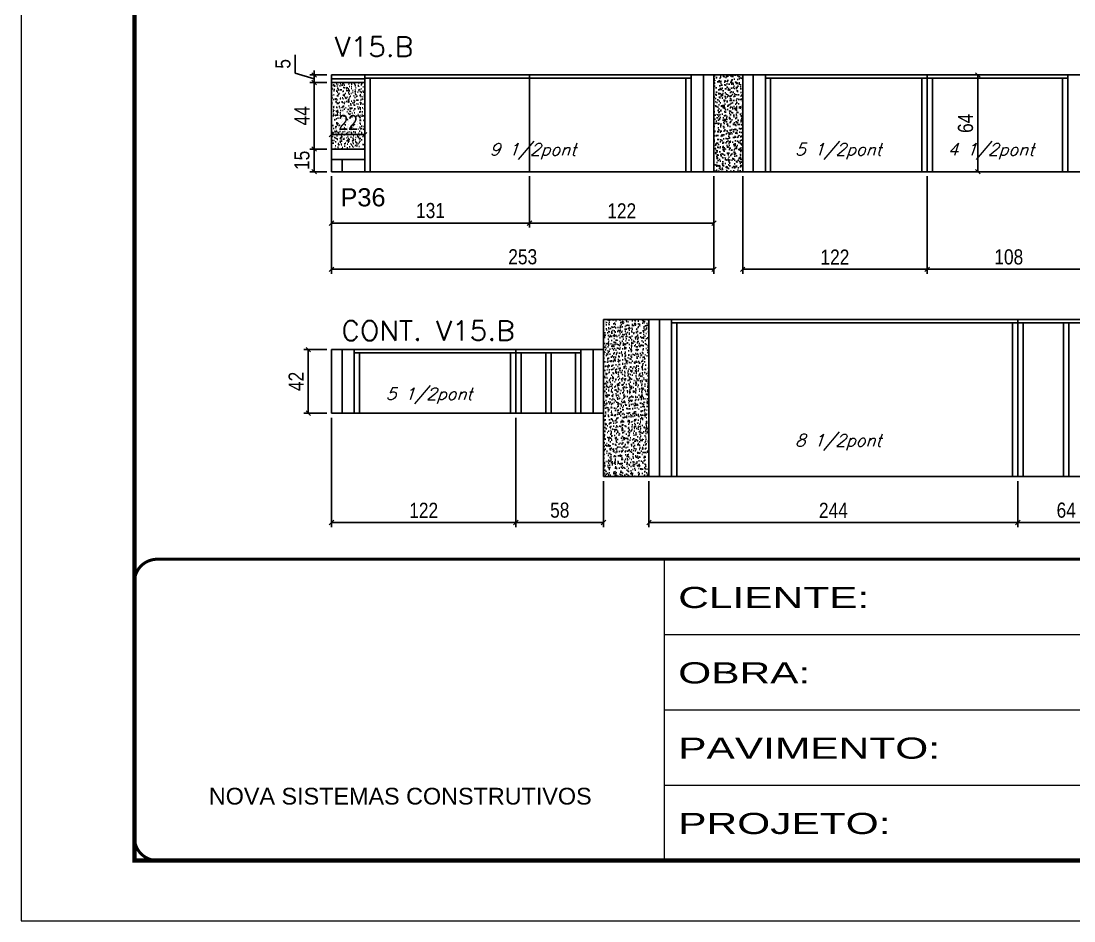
# Model space of a CAD drawing. Extents: x 137137 to 143418, y 10464 to 34486.
# Drawn here: x 141906 to 142602, y 31139 to 31734 of the extents above; entities that cross this region are included whole.
import ezdxf

# ---------------------------------------------------------------- set-up
doc = ezdxf.new("R2010")
doc.units = 0
doc.linetypes.add('CONTINUO', pattern=[0])
doc.linetypes.add('DASHED', pattern=[0.75, 0.5, -0.25])
doc.layers.add('00-FELIPE', color=2, linetype='Continuous', lineweight=13, plot=False)
for name, color, linetype in [('5', 5, 'Continuous'), ('COTA', 241, 'Continuous'), ('Painéis', 200, 'Continuous'), ('SARR_2.2x7', 40, 'Continuous'), ('SARR_3.5x7', 81, 'Continuous'), ('SARR_EDITAR', 141, 'Continuous'), ('texto', 7, 'Continuous')]:
    doc.layers.add(name, color=color, linetype=linetype)
for name, color, linetype, lineweight in [('Folhas', 255, 'Continuous', 9), ('SARRAFO DE PRESSAO', 251, 'DASHED', 9), ('Texto Seção', 7, 'Continuous', 15)]:
    doc.layers.add(name, color=color, linetype=linetype, lineweight=lineweight)
doc.styles.add('ARIAL', font='arial.ttf')
doc.styles.add('COTA TECNICA', font='techl___.ttf', dxfattribs={"height": 10})
doc.styles.add('REGUA-120', font='ROMANS.shx', dxfattribs={"height": 15})
doc.styles.add('Romans', font='romans.shx')
doc.styles.get("Standard").update_dxf_attribs({"font": 'arial.ttf'})
doc.styles.add('Tecnologia', font='')
doc.styles.get('Tecnologia').set_extended_font_data('Forgotten Futurist')
doc.dimstyles.new('PAINEL', dxfattribs={"dimtxt": 10, "dimasz": 3, "dimexe": 3, "dimexo": 3, "dimgap": 3, "dimtad": 1, "dimdec": 1, "dimzin": 12, "dimdsep": 46, "dimtxsty": 'COTA TECNICA', "dimblk1": 'OBLIQUE', "dimblk2": 'OBLIQUE', "dimsah": 1, "dimcen": 0.9, "dimclrd": 4, "dimclre": 4, "dimclrt": 240, "dimadec": 1, "dimazin": 3, "dimtfac": 1, "dimtdec": 1, "dimtmove": 0, "dimatfit": 3, "dimfxl": 1, "dimtolj": 1, "dimtzin": 12, "dimarcsym": 0})
pattern_1 = [(50, (4834.6355, 1184.7465), (5.46554007, -0.47817257), [0.5715, -6.2865]), (355, (4834.6355, 1184.7465), (-1.05730264, 5.73170536), [0.4572, -5.02921753]), (100.4514447, (4835.091, 1184.7067), (4.40823741, 5.25353256), [0.48570026, -5.34270734]), (46.1842, (4834.6355, 1186.2705), (8.13237123, -1.26126984), [0.85725, -9.42975]), (96.6355576, (4835.313, 1186.1654), (7.122124, 7.42278374), [0.7285507, -8.01406824]), (351.184151, (4834.6355, 1186.2705), (7.122124, 7.42278374), [0.685799, -7.54379196]), (21, (4835.3975, 1185.8895), (4.54843174, -3.06795595), [0.5715, -6.2865]), (326, (4835.3975, 1185.8895), (1.85406085, 5.52563898), [0.4572, -5.0292]), (71.451445, (4835.7765, 1185.634), (6.40249258, 2.45768307), [0.48570026, -5.34269813]), (37.5, (4834.6355, 1184.7465), (0.092658098, 2.536651166), [0, -4.96824, 0, -5.1054, 0, -5.04825]), (7.5, (4834.6355, 1184.7465), (2.004589875, 3.005417245), [0, -2.91084, 0, -4.85394, 0, -1.92405]), (327.5, (4832.9362, 1184.7465), (4.067717855, -0.17186232), [0, -1.905, 0, -5.9436, 0, -7.8867]), (317.5, (4832.1742, 1184.7465), (4.44387544, 0.76279473), [0, -2.4765, 0, -3.94716, 0, -5.6007])]

# ---------------------------------------------------------------- blocks, each defined once
blk = doc.blocks.new('9999999999')
at = {"color": 30, "linetype": 'CONTINUO'}
for p, q in [((98564.56, 34230.21), (98564.56, 34429.45)), ((98564.56, 34379.64), (99583.98, 34379.64)), ((98564.56, 34329.83), (99487.98, 34329.83)), ((98564.56, 34280.02), (99487.98, 34280.02))]:
    blk.add_line(p, q, dxfattribs=at)
at = {"color": 30, "linetype": 'CONTINUO', "const_width": 2}
blk.add_lwpolyline([(99583.98, 34230.21), (99583.98, 34414.45, 0.414214), (99568.98, 34429.45), (98228.98, 34429.45, 0.414214), (98213.98, 34414.45), (98213.98, 34245.21, 0.414214), (98228.98, 34230.21), (99583.98, 34230.21)], format="xyb", dxfattribs=at)
at = {"layer": 'Folhas'}
blk.add_lwpolyline([(98138.98, 34190.21), (99623.98, 34190.21), (99623.98, 35240.21), (98138.98, 35240.21)], close=True, dxfattribs=at)
at = {"layer": 'Folhas', "color": 30, "const_width": 3}
blk.add_lwpolyline([(98213.98, 34230.21), (99583.98, 34230.21), (99583.98, 35200.21), (98213.98, 35200.21)], close=True, dxfattribs=at)
at = {"color": 7, "linetype": 'Continuous', "ltscale": 5, "style": 'ARIAL'}
blk.add_text('NOVA SISTEMAS CONSTRUTIVOS', height=11.0592, dxfattribs=at).set_placement((98263.19, 34267.21))
at = {"layer": 'Folhas', "color": 7, "style": 'Tecnologia', "width": 1.5}
for s, p in [('CLIENTE:', (98573.65, 34397.17)), ('OBRA:', (98573.65, 34347.31)), ('PAVIMENTO:', (98573.65, 34297.5)), ('PROJETO:', (98573.65, 34247.69))]:
    blk.add_text(s, height=14, dxfattribs=at).set_placement(p)
blk = doc.blocks.new('_Oblique')
at = {"color": 0, "linetype": 'ByBlock', "lineweight": -2}
blk.add_line((-0.5, -0.5), (0.5, 0.5), dxfattribs=at)
blk = doc.blocks.new('*D563')
at = {"layer": 'COTA', "color": 4, "linetype": 'ByBlock', "lineweight": -2, "transparency": 16777216}
for p, q in [((142111.11, 31631.21), (142111.11, 31597.22)), ((142242.11, 31631.21), (142242.11, 31597.22)), ((142111.11, 31600.22), (142242.11, 31600.22))]:
    blk.add_line(p, q, dxfattribs=at)
at = {"layer": 'Defpoints', "color": 0, "linetype": 'ByBlock', "transparency": 16777216}
for p in [(142111.11, 31634.21), (142242.11, 31634.21), (142242.11, 31600.22)]:
    blk.add_point(p, dxfattribs=at)
at = {"layer": 'COTA', "color": 4, "linetype": 'ByBlock', "lineweight": -2, "transparency": 16777216, "xscale": 3, "yscale": 3, "zscale": 3, "rotation": 180}
blk.add_blockref('_Oblique', (142111.11, 31600.22), dxfattribs=at)
at = {"layer": 'COTA', "color": 4, "linetype": 'ByBlock', "lineweight": -2, "transparency": 16777216, "xscale": 3, "yscale": 3, "zscale": 3}
blk.add_blockref('_Oblique', (142242.11, 31600.22), dxfattribs=at)
at = {"layer": 'COTA', "color": 240, "linetype": 'ByBlock', "transparency": 16777216, "insert": (142176.61, 31608.44), "char_height": 10, "attachment_point": 5, "style": 'COTA TECNICA'}
blk.add_mtext('\\A1;131', dxfattribs=at)
blk = doc.blocks.new('*D564')
at = {"layer": 'COTA', "color": 4, "linetype": 'ByBlock', "lineweight": -2, "transparency": 16777216}
for p, q in [((142242.11, 31631.21), (142242.11, 31597.22)), ((142364.11, 31631.21), (142364.11, 31597.22)), ((142242.11, 31600.22), (142364.11, 31600.22))]:
    blk.add_line(p, q, dxfattribs=at)
at = {"layer": 'Defpoints', "color": 0, "linetype": 'ByBlock', "transparency": 16777216}
for p in [(142242.11, 31634.21), (142364.11, 31634.21), (142364.11, 31600.22)]:
    blk.add_point(p, dxfattribs=at)
at = {"layer": 'COTA', "color": 4, "linetype": 'ByBlock', "lineweight": -2, "transparency": 16777216, "xscale": 3, "yscale": 3, "zscale": 3, "rotation": 180}
blk.add_blockref('_Oblique', (142242.11, 31600.22), dxfattribs=at)
at = {"layer": 'COTA', "color": 4, "linetype": 'ByBlock', "lineweight": -2, "transparency": 16777216, "xscale": 3, "yscale": 3, "zscale": 3}
blk.add_blockref('_Oblique', (142364.11, 31600.22), dxfattribs=at)
at = {"layer": 'COTA', "color": 240, "linetype": 'ByBlock', "transparency": 16777216, "insert": (142303.11, 31608.28), "char_height": 10, "attachment_point": 5, "style": 'COTA TECNICA'}
blk.add_mtext('\\A1;122', dxfattribs=at)
blk = doc.blocks.new('*D565')
at = {"layer": 'COTA', "color": 4, "linetype": 'ByBlock', "lineweight": -2, "transparency": 16777216}
for p, q in [((142383.11, 31631.21), (142383.11, 31566.66)), ((142505.11, 31631.21), (142505.11, 31566.66)), ((142383.11, 31569.66), (142505.11, 31569.66))]:
    blk.add_line(p, q, dxfattribs=at)
at = {"layer": 'Defpoints', "color": 0, "linetype": 'ByBlock', "transparency": 16777216}
for p in [(142383.11, 31634.21), (142505.11, 31634.21), (142505.11, 31569.66)]:
    blk.add_point(p, dxfattribs=at)
at = {"layer": 'COTA', "color": 4, "linetype": 'ByBlock', "lineweight": -2, "transparency": 16777216, "xscale": 3, "yscale": 3, "zscale": 3, "rotation": 180}
blk.add_blockref('_Oblique', (142383.11, 31569.66), dxfattribs=at)
at = {"layer": 'COTA', "color": 4, "linetype": 'ByBlock', "lineweight": -2, "transparency": 16777216, "xscale": 3, "yscale": 3, "zscale": 3}
blk.add_blockref('_Oblique', (142505.11, 31569.66), dxfattribs=at)
at = {"layer": 'COTA', "color": 240, "linetype": 'ByBlock', "transparency": 16777216, "insert": (142444.11, 31577.72), "char_height": 10, "attachment_point": 5, "style": 'COTA TECNICA'}
blk.add_mtext('\\A1;122', dxfattribs=at)
blk = doc.blocks.new('*D566')
at = {"layer": 'COTA', "color": 4, "linetype": 'ByBlock', "lineweight": -2, "transparency": 16777216}
for p, q in [((142505.11, 31631.21), (142505.11, 31566.66)), ((142613.11, 31631.21), (142613.11, 31566.66)), ((142505.11, 31569.66), (142613.11, 31569.66))]:
    blk.add_line(p, q, dxfattribs=at)
at = {"layer": 'Defpoints', "color": 0, "linetype": 'ByBlock', "transparency": 16777216}
for p in [(142505.11, 31634.21), (142613.11, 31634.21), (142613.11, 31569.66)]:
    blk.add_point(p, dxfattribs=at)
at = {"layer": 'COTA', "color": 4, "linetype": 'ByBlock', "lineweight": -2, "transparency": 16777216, "xscale": 3, "yscale": 3, "zscale": 3, "rotation": 180}
blk.add_blockref('_Oblique', (142505.11, 31569.66), dxfattribs=at)
at = {"layer": 'COTA', "color": 4, "linetype": 'ByBlock', "lineweight": -2, "transparency": 16777216, "xscale": 3, "yscale": 3, "zscale": 3}
blk.add_blockref('_Oblique', (142613.11, 31569.66), dxfattribs=at)
at = {"layer": 'COTA', "color": 240, "linetype": 'ByBlock', "transparency": 16777216, "insert": (142559.11, 31577.78), "char_height": 10, "attachment_point": 5, "style": 'COTA TECNICA'}
blk.add_mtext('\\A1;108', dxfattribs=at)
blk = doc.blocks.new('*D573')
at = {"layer": 'COTA', "color": 4, "linetype": 'ByBlock', "lineweight": -2, "transparency": 16777216}
for p, q in [((142508.11, 31698.21), (142541.63, 31698.21)), ((142538.63, 31634.21), (142538.63, 31698.21)), ((142508.11, 31634.21), (142541.63, 31634.21))]:
    blk.add_line(p, q, dxfattribs=at)
at = {"layer": 'Defpoints', "color": 0, "linetype": 'ByBlock', "transparency": 16777216}
for p in [(142505.11, 31698.21), (142538.63, 31698.21), (142505.11, 31634.21)]:
    blk.add_point(p, dxfattribs=at)
at = {"layer": 'COTA', "color": 4, "linetype": 'ByBlock', "lineweight": -2, "transparency": 16777216, "xscale": 3, "yscale": 3, "zscale": 3}
for p, rotation in [((142538.63, 31698.21), 90), ((142538.63, 31634.21), 270)]:
    blk.add_blockref('_Oblique', p, dxfattribs=dict(at, rotation=rotation))
at = {"layer": 'COTA', "color": 240, "linetype": 'ByBlock', "transparency": 16777216, "insert": (142530.53, 31666.21), "char_height": 10, "attachment_point": 5, "rotation": 90, "style": 'COTA TECNICA'}
blk.add_mtext('\\A1;64', dxfattribs=at)
blk = doc.blocks.new('*D574')
at = {"layer": 'COTA', "color": 4, "linetype": 'ByBlock', "lineweight": -2, "transparency": 16777216}
for p, q in [((142108.11, 31649.21), (142096.72, 31649.21)), ((142099.72, 31634.21), (142099.72, 31649.21)), ((142108.11, 31634.21), (142096.72, 31634.21))]:
    blk.add_line(p, q, dxfattribs=at)
at = {"layer": 'Defpoints', "color": 0, "linetype": 'ByBlock', "transparency": 16777216}
for p in [(142099.72, 31649.21), (142111.11, 31649.21), (142111.11, 31634.21)]:
    blk.add_point(p, dxfattribs=at)
at = {"layer": 'COTA', "color": 4, "linetype": 'ByBlock', "lineweight": -2, "transparency": 16777216, "xscale": 3, "yscale": 3, "zscale": 3}
for p, rotation in [((142099.72, 31649.21), 90), ((142099.72, 31634.21), 270)]:
    blk.add_blockref('_Oblique', p, dxfattribs=dict(at, rotation=rotation))
at = {"layer": 'COTA', "color": 240, "linetype": 'ByBlock', "transparency": 16777216, "insert": (142091.61, 31641.71), "char_height": 10, "attachment_point": 5, "rotation": 90, "style": 'COTA TECNICA'}
blk.add_mtext('\\A1;15', dxfattribs=at)
blk = doc.blocks.new('*D575')
at = {"layer": 'COTA', "color": 4, "linetype": 'ByBlock', "lineweight": -2, "transparency": 16777216}
for p, q in [((142108.11, 31693.21), (142096.72, 31693.21)), ((142099.72, 31649.21), (142099.72, 31693.21)), ((142108.11, 31649.21), (142096.72, 31649.21))]:
    blk.add_line(p, q, dxfattribs=at)
at = {"layer": 'Defpoints', "color": 0, "linetype": 'ByBlock', "transparency": 16777216}
for p in [(142099.72, 31693.21), (142111.11, 31693.21), (142111.11, 31649.21)]:
    blk.add_point(p, dxfattribs=at)
at = {"layer": 'COTA', "color": 4, "linetype": 'ByBlock', "lineweight": -2, "transparency": 16777216, "xscale": 3, "yscale": 3, "zscale": 3}
for p, rotation in [((142099.72, 31693.21), 90), ((142099.72, 31649.21), 270)]:
    blk.add_blockref('_Oblique', p, dxfattribs=dict(at, rotation=rotation))
at = {"layer": 'COTA', "color": 240, "linetype": 'ByBlock', "transparency": 16777216, "insert": (142091.65, 31671.21), "char_height": 10, "attachment_point": 5, "rotation": 90, "style": 'COTA TECNICA'}
blk.add_mtext('\\A1;44', dxfattribs=at)
blk = doc.blocks.new('*D576')
at = {"layer": 'COTA', "color": 4, "linetype": 'ByBlock', "lineweight": -2, "transparency": 16777216}
for p, q in [((142087.11, 31699.49), (142087.11, 31711.59)), ((142099.72, 31695.71), (142087.11, 31699.49)), ((142108.11, 31698.21), (142096.72, 31698.21)), ((142099.72, 31698.21), (142099.72, 31701.21)), ((142099.72, 31693.21), (142099.72, 31698.21)), ((142099.72, 31693.21), (142099.72, 31698.21)), ((142108.11, 31693.21), (142096.72, 31693.21)), ((142099.72, 31693.21), (142099.72, 31690.21))]:
    blk.add_line(p, q, dxfattribs=at)
at = {"layer": 'Defpoints', "color": 0, "linetype": 'ByBlock', "transparency": 16777216}
for p in [(142099.72, 31698.21), (142111.11, 31698.21), (142111.11, 31693.21)]:
    blk.add_point(p, dxfattribs=at)
at = {"layer": 'COTA', "color": 4, "linetype": 'ByBlock', "lineweight": -2, "transparency": 16777216, "xscale": 3, "yscale": 3, "zscale": 3}
for p, rotation in [((142099.72, 31698.21), 270), ((142099.72, 31693.21), 90)]:
    blk.add_blockref('_Oblique', p, dxfattribs=dict(at, rotation=rotation))
at = {"layer": 'COTA', "color": 240, "linetype": 'ByBlock', "transparency": 16777216, "insert": (142079, 31705.54), "char_height": 10, "attachment_point": 5, "rotation": 90, "style": 'COTA TECNICA'}
blk.add_mtext('\\A1;5', dxfattribs=at)
blk = doc.blocks.new('*D577')
at = {"layer": 'COTA', "color": 4, "linetype": 'ByBlock', "lineweight": -2, "transparency": 16777216}
for p, q in [((142111.11, 31652.21), (142111.11, 31661.73)), ((142133.11, 31652.21), (142133.11, 31661.73)), ((142133.11, 31658.73), (142111.11, 31658.73))]:
    blk.add_line(p, q, dxfattribs=at)
at = {"layer": 'Defpoints', "color": 0, "linetype": 'ByBlock', "transparency": 16777216}
for p in [(142111.11, 31658.73), (142111.11, 31649.21), (142133.11, 31649.21)]:
    blk.add_point(p, dxfattribs=at)
at = {"layer": 'COTA', "color": 4, "linetype": 'ByBlock', "lineweight": -2, "transparency": 16777216, "xscale": 3, "yscale": 3, "zscale": 3, "rotation": 180}
blk.add_blockref('_Oblique', (142111.11, 31658.73), dxfattribs=at)
at = {"layer": 'COTA', "color": 4, "linetype": 'ByBlock', "lineweight": -2, "transparency": 16777216, "xscale": 3, "yscale": 3, "zscale": 3}
blk.add_blockref('_Oblique', (142133.11, 31658.73), dxfattribs=at)
at = {"layer": 'COTA', "color": 240, "linetype": 'ByBlock', "transparency": 16777216, "insert": (142122.11, 31666.73), "char_height": 10, "attachment_point": 5, "style": 'COTA TECNICA'}
blk.add_mtext('\\A1;22', dxfattribs=at)
blk = doc.blocks.new('*D579')
at = {"layer": 'COTA', "color": 4, "linetype": 'ByBlock', "lineweight": -2, "transparency": 16777216}
for p, q in [((142565.11, 31429.5), (142565.11, 31399.17)), ((142629.11, 31429.5), (142629.11, 31399.17)), ((142629.11, 31402.17), (142565.11, 31402.17))]:
    blk.add_line(p, q, dxfattribs=at)
at = {"layer": 'Defpoints', "color": 0, "linetype": 'ByBlock', "transparency": 16777216}
for p in [(142565.11, 31432.5), (142629.11, 31432.5), (142565.11, 31402.17)]:
    blk.add_point(p, dxfattribs=at)
at = {"layer": 'COTA', "color": 4, "linetype": 'ByBlock', "lineweight": -2, "transparency": 16777216, "xscale": 3, "yscale": 3, "zscale": 3, "rotation": 180}
blk.add_blockref('_Oblique', (142565.11, 31402.17), dxfattribs=at)
at = {"layer": 'COTA', "color": 4, "linetype": 'ByBlock', "lineweight": -2, "transparency": 16777216, "xscale": 3, "yscale": 3, "zscale": 3}
blk.add_blockref('_Oblique', (142629.11, 31402.17), dxfattribs=at)
at = {"layer": 'COTA', "color": 240, "linetype": 'ByBlock', "transparency": 16777216, "insert": (142597.11, 31410.27), "char_height": 10, "attachment_point": 5, "style": 'COTA TECNICA'}
blk.add_mtext('\\A1;64', dxfattribs=at)
blk = doc.blocks.new('*D580')
at = {"layer": 'COTA', "color": 4, "linetype": 'ByBlock', "lineweight": -2, "transparency": 16777216}
for p, q in [((142321.11, 31429.5), (142321.11, 31399.17)), ((142565.11, 31429.5), (142565.11, 31399.17)), ((142565.11, 31402.17), (142321.11, 31402.17))]:
    blk.add_line(p, q, dxfattribs=at)
at = {"layer": 'Defpoints', "color": 0, "linetype": 'ByBlock', "transparency": 16777216}
for p in [(142321.11, 31432.5), (142565.11, 31432.5), (142321.11, 31402.17)]:
    blk.add_point(p, dxfattribs=at)
at = {"layer": 'COTA', "color": 4, "linetype": 'ByBlock', "lineweight": -2, "transparency": 16777216, "xscale": 3, "yscale": 3, "zscale": 3, "rotation": 180}
blk.add_blockref('_Oblique', (142321.11, 31402.17), dxfattribs=at)
at = {"layer": 'COTA', "color": 4, "linetype": 'ByBlock', "lineweight": -2, "transparency": 16777216, "xscale": 3, "yscale": 3, "zscale": 3}
blk.add_blockref('_Oblique', (142565.11, 31402.17), dxfattribs=at)
at = {"layer": 'COTA', "color": 240, "linetype": 'ByBlock', "transparency": 16777216, "insert": (142443.11, 31410.24), "char_height": 10, "attachment_point": 5, "style": 'COTA TECNICA'}
blk.add_mtext('\\A1;244', dxfattribs=at)
blk = doc.blocks.new('*D581')
at = {"layer": 'COTA', "color": 4, "linetype": 'ByBlock', "lineweight": -2, "transparency": 16777216}
for p, q in [((142233.11, 31471.5), (142233.11, 31399.17)), ((142291.11, 31429.5), (142291.11, 31399.17)), ((142291.11, 31402.17), (142233.11, 31402.17))]:
    blk.add_line(p, q, dxfattribs=at)
at = {"layer": 'Defpoints', "color": 0, "linetype": 'ByBlock', "transparency": 16777216}
for p in [(142233.11, 31474.5), (142291.11, 31432.5), (142233.11, 31402.17)]:
    blk.add_point(p, dxfattribs=at)
at = {"layer": 'COTA', "color": 4, "linetype": 'ByBlock', "lineweight": -2, "transparency": 16777216, "xscale": 3, "yscale": 3, "zscale": 3, "rotation": 180}
blk.add_blockref('_Oblique', (142233.11, 31402.17), dxfattribs=at)
at = {"layer": 'COTA', "color": 4, "linetype": 'ByBlock', "lineweight": -2, "transparency": 16777216, "xscale": 3, "yscale": 3, "zscale": 3}
blk.add_blockref('_Oblique', (142291.11, 31402.17), dxfattribs=at)
at = {"layer": 'COTA', "color": 240, "linetype": 'ByBlock', "transparency": 16777216, "insert": (142262.11, 31410.3), "char_height": 10, "attachment_point": 5, "style": 'COTA TECNICA'}
blk.add_mtext('\\A1;58', dxfattribs=at)
blk = doc.blocks.new('*D582')
at = {"layer": 'COTA', "color": 4, "linetype": 'ByBlock', "lineweight": -2, "transparency": 16777216}
for p, q in [((142111.11, 31471.5), (142111.11, 31399.17)), ((142233.11, 31471.5), (142233.11, 31399.17)), ((142233.11, 31402.17), (142111.11, 31402.17))]:
    blk.add_line(p, q, dxfattribs=at)
at = {"layer": 'Defpoints', "color": 0, "linetype": 'ByBlock', "transparency": 16777216}
for p in [(142111.11, 31474.5), (142233.11, 31474.5), (142111.11, 31402.17)]:
    blk.add_point(p, dxfattribs=at)
at = {"layer": 'COTA', "color": 4, "linetype": 'ByBlock', "lineweight": -2, "transparency": 16777216, "xscale": 3, "yscale": 3, "zscale": 3, "rotation": 180}
blk.add_blockref('_Oblique', (142111.11, 31402.17), dxfattribs=at)
at = {"layer": 'COTA', "color": 4, "linetype": 'ByBlock', "lineweight": -2, "transparency": 16777216, "xscale": 3, "yscale": 3, "zscale": 3}
blk.add_blockref('_Oblique', (142233.11, 31402.17), dxfattribs=at)
at = {"layer": 'COTA', "color": 240, "linetype": 'ByBlock', "transparency": 16777216, "insert": (142172.11, 31410.23), "char_height": 10, "attachment_point": 5, "style": 'COTA TECNICA'}
blk.add_mtext('\\A1;122', dxfattribs=at)
blk = doc.blocks.new('*D583')
at = {"layer": 'COTA', "color": 4, "linetype": 'ByBlock', "lineweight": -2, "transparency": 16777216}
for p, q in [((142108.11, 31516.5), (142092.8, 31516.5)), ((142095.8, 31474.5), (142095.8, 31516.5)), ((142108.11, 31474.5), (142092.8, 31474.5))]:
    blk.add_line(p, q, dxfattribs=at)
at = {"layer": 'Defpoints', "color": 0, "linetype": 'ByBlock', "transparency": 16777216}
for p in [(142095.8, 31516.5), (142111.11, 31516.5), (142111.11, 31474.5)]:
    blk.add_point(p, dxfattribs=at)
at = {"layer": 'COTA', "color": 4, "linetype": 'ByBlock', "lineweight": -2, "transparency": 16777216, "xscale": 3, "yscale": 3, "zscale": 3}
for p, rotation in [((142095.8, 31516.5), 90), ((142095.8, 31474.5), 270)]:
    blk.add_blockref('_Oblique', p, dxfattribs=dict(at, rotation=rotation))
at = {"layer": 'COTA', "color": 240, "linetype": 'ByBlock', "transparency": 16777216, "insert": (142087.73, 31495.5), "char_height": 10, "attachment_point": 5, "rotation": 90, "style": 'COTA TECNICA'}
blk.add_mtext('\\A1;42', dxfattribs=at)
blk = doc.blocks.new('*D899')
at = {"layer": '00-FELIPE', "color": 4, "lineweight": -2, "transparency": 16777216}
for p, q in [((142111.11, 31631.21), (142111.11, 31566.66)), ((142364.11, 31631.21), (142364.11, 31566.66)), ((142111.11, 31569.66), (142364.11, 31569.66))]:
    blk.add_line(p, q, dxfattribs=at)
at = {"layer": 'Defpoints', "color": 0, "transparency": 16777216}
for p in [(142111.11, 31634.21), (142364.11, 31634.21), (142364.11, 31569.66)]:
    blk.add_point(p, dxfattribs=at)
at = {"layer": '00-FELIPE', "color": 4, "lineweight": -2, "transparency": 16777216, "xscale": 3, "yscale": 3, "zscale": 3, "rotation": 180}
blk.add_blockref('_Oblique', (142111.11, 31569.66), dxfattribs=at)
at = {"layer": '00-FELIPE', "color": 4, "lineweight": -2, "transparency": 16777216, "xscale": 3, "yscale": 3, "zscale": 3}
blk.add_blockref('_Oblique', (142364.11, 31569.66), dxfattribs=at)
at = {"layer": '00-FELIPE', "color": 240, "transparency": 16777216, "insert": (142237.61, 31577.88), "char_height": 10, "attachment_point": 5, "style": 'COTA TECNICA'}
blk.add_mtext('\\A1;253', dxfattribs=at)

msp = doc.modelspace()

# ---------------------------------------------------------------- hatches: boundary and pattern name
at = {"layer": 'COTA', "linetype": 'ByBlock'}
h = msp.add_hatch(dxfattribs=at)
h.set_pattern_fill('AR-CONC', color=256, scale=0.03)
h.set_pattern_definition(pattern_1)
h.paths.add_polyline_path([(142364.11, 31634.21), (142383.11, 31634.21), (142383.11, 31698.21), (142364.11, 31698.21)])
h = msp.add_hatch(dxfattribs=at)
h.set_pattern_fill('AR-CONC', color=256, scale=0.03)
h.set_pattern_definition(pattern_1)
h.paths.add_polyline_path([(142111.11, 31649.21), (142133.11, 31649.21), (142133.11, 31693.21), (142111.11, 31693.21)])
h = msp.add_hatch(dxfattribs=at)
h.set_pattern_fill('AR-CONC', color=256, scale=0.03)
h.set_pattern_definition([(50, (4770.051, 1162.207), (5.46554007, -0.47817257), [0.5715, -6.2865]), (355, (4770.051, 1162.207), (-1.05730264, 5.73170536), [0.4572, -5.02921753]), (100.4514447, (4770.5065, 1162.167), (4.40823741, 5.25353256), [0.48570026, -5.34270734]), (46.1842, (4770.051, 1163.731), (8.13237123, -1.26126984), [0.85725, -9.42975]), (96.6355576, (4770.729, 1163.626), (7.122124, 7.42278374), [0.7285507, -8.01406824]), (351.184151, (4770.051, 1163.731), (7.122124, 7.42278374), [0.685799, -7.54379196]), (21, (4770.813, 1163.35), (4.54843174, -3.06795595), [0.5715, -6.2865]), (326, (4770.813, 1163.35), (1.85406085, 5.52563898), [0.4572, -5.0292]), (71.451445, (4771.192, 1163.0944), (6.40249258, 2.45768307), [0.48570026, -5.34269813]), (37.5, (4770.051, 1162.207), (0.092658098, 2.536651166), [0, -4.96824, 0, -5.1054, 0, -5.04825]), (7.5, (4770.051, 1162.207), (2.004589875, 3.005417245), [0, -2.91084, 0, -4.85394, 0, -1.92405]), (327.5, (4768.3517, 1162.207), (4.067717855, -0.17186232), [0, -1.905, 0, -5.9436, 0, -7.8867]), (317.5, (4767.5897, 1162.207), (4.44387544, 0.76279473), [0, -2.4765, 0, -3.94716, 0, -5.6007])])
h.paths.add_polyline_path([(142321.11, 31536.5), (142291.11, 31536.5), (142291.11, 31516.5), (142291.11, 31474.5), (142291.11, 31432.5), (142321.11, 31432.5)])

# ---------------------------------------------------------------- linework, layer by layer
for p, q in [((142383.11, 31698.21), (142364.11, 31698.21)), ((142111.11, 31649.21), (142111.11, 31693.21)), ((142383.11, 31634.21), (142364.11, 31634.21)), ((142321.11, 31536.5), (142291.11, 31536.5)), ((142291.11, 31516.5), (142291.11, 31536.5)), ((142291.11, 31432.5), (142291.11, 31474.5)), ((142321.11, 31432.5), (142291.11, 31432.5))]:
    msp.add_line(p, q, dxfattribs=at)
at = {"layer": 'Painéis', "linetype": 'ByBlock'}
for p, q in [((142133.11, 31698.21), (142111.11, 31698.21)), ((142111.11, 31693.21), (142111.11, 31698.21)), ((142364.11, 31698.21), (142133.11, 31698.21)), ((142242.11, 31698.21), (142242.11, 31634.21)), ((142364.11, 31698.21), (142364.11, 31634.21)), ((142613.11, 31698.21), (142383.11, 31698.21)), ((142383.11, 31698.21), (142383.11, 31634.21)), ((142505.11, 31698.21), (142505.11, 31634.21)), ((142133.11, 31693.21), (142111.11, 31693.21)), ((142133.11, 31693.21), (142133.11, 31649.21)), ((142133.11, 31649.21), (142111.11, 31649.21)), ((142111.11, 31634.21), (142111.11, 31649.21)), ((142133.11, 31634.21), (142111.11, 31634.21)), ((142364.11, 31634.21), (142133.11, 31634.21)), ((142613.11, 31634.21), (142383.11, 31634.21)), ((142873.11, 31536.5), (142321.11, 31536.5)), ((142321.11, 31432.5), (142321.11, 31536.5)), ((142565.11, 31432.5), (142565.11, 31536.5)), ((142291.11, 31516.5), (142111.11, 31516.5)), ((142111.11, 31474.5), (142111.11, 31516.5)), ((142233.11, 31474.5), (142233.11, 31516.5)), ((142291.11, 31474.5), (142291.11, 31516.5)), ((142291.11, 31474.5), (142111.11, 31474.5)), ((142873.11, 31432.5), (142321.11, 31432.5))]:
    msp.add_line(p, q, dxfattribs=at)
at = {"layer": 'SARR_2.2x7', "linetype": 'Continuous'}
for p, q in [((142349.11, 31696.01), (142133.11, 31696.01)), ((142357.11, 31698.21), (142357.11, 31634.21)), ((142390.11, 31698.21), (142390.11, 31634.21)), ((142398.11, 31696.01), (142398.11, 31698.21)), ((142505.11, 31696.01), (142398.11, 31696.01)), ((142598.11, 31696.01), (142505.11, 31696.01)), ((142133.11, 31649.21), (142133.11, 31642.21)), ((142133.11, 31642.21), (142111.11, 31642.21)), ((142118.11, 31642.21), (142118.11, 31634.21)), ((142328.11, 31536.5), (142328.11, 31432.5)), ((142336.11, 31534.3), (142565.11, 31534.3)), ((142565.11, 31534.3), (142629.11, 31534.3)), ((142118.09, 31516.5), (142118.09, 31474.5)), ((142126.09, 31514.3), (142126.09, 31516.5)), ((142233.11, 31514.3), (142126.09, 31514.3)), ((142276.11, 31514.3), (142233.11, 31514.3)), ((142284.11, 31516.5), (142284.11, 31474.5))]:
    msp.add_line(p, q, dxfattribs=at)
at = {"layer": 'SARR_3.5x7'}
for p, q in [((142133.11, 31698.21), (142133.11, 31634.21)), ((142136.61, 31696.01), (142136.61, 31634.21)), ((142345.61, 31696.01), (142345.61, 31634.21)), ((142349.11, 31698.21), (142349.11, 31634.21)), ((142398.11, 31696.01), (142398.11, 31634.21)), ((142401.61, 31696.01), (142401.61, 31634.21)), ((142501.61, 31696.01), (142501.61, 31634.21)), ((142508.61, 31696.01), (142508.61, 31634.21)), ((142594.61, 31696.01), (142594.61, 31634.21)), ((142598.11, 31698.21), (142598.11, 31634.21)), ((142336.11, 31536.5), (142336.11, 31432.5)), ((142339.61, 31534.3), (142339.61, 31432.5)), ((142561.61, 31534.3), (142561.61, 31432.5)), ((142568.61, 31534.3), (142568.61, 31432.5)), ((142595.36, 31534.3), (142595.36, 31432.5)), ((142598.86, 31534.3), (142598.86, 31432.5)), ((142126.09, 31514.3), (142126.09, 31474.5)), ((142129.59, 31514.3), (142129.59, 31474.5)), ((142229.61, 31514.3), (142229.61, 31474.5)), ((142236.61, 31514.3), (142236.61, 31474.5)), ((142252.86, 31514.3), (142252.86, 31474.5)), ((142256.36, 31514.3), (142256.36, 31474.5)), ((142272.61, 31514.3), (142272.61, 31474.5)), ((142276.11, 31516.5), (142276.11, 31474.5))]:
    msp.add_line(p, q, dxfattribs=at)
at = {"layer": 'SARR_EDITAR', "linetype": 'ByBlock'}
msp.add_line((142111.11, 31695.71), (142133.11, 31695.71), dxfattribs=at)

# ---------------------------------------------------------------- block references
at = {"layer": 'SARRAFO DE PRESSAO', "color": 6, "linetype": 'ByBlock'}
msp.add_blockref('9999999999', (43766.81, -3051.58), dxfattribs=at)

# ---------------------------------------------------------------- texts
at = {"layer": '5', "linetype": 'Continuous'}
msp.add_text('P36', height=12, rotation=359.99996, dxfattribs=at).set_placement((142117.06, 31611.28))
at = {"layer": 'texto', "color": 2, "char_height": 8, "attachment_point": 5, "style": 'Romans'}
for s, insert in [('{\\Q19;\\C256;9 1/2pont}', (142244.36, 31647.66)), ('{\\Q19;\\C256;5 1/2pont}', (142446.39, 31647.66)), ('{\\Q19;\\C256;4 1/2pont}', (142547.29, 31647.66)), ('{\\Q19;\\C256;5 1/2pont}', (142175.66, 31485.93)), ('{\\Q19;\\C256;8 1/2pont}', (142446.3, 31455.19))]:
    msp.add_mtext(s, dxfattribs=dict(at, insert=insert))
at = {"layer": 'Texto Seção', "style": 'REGUA-120', "width": 1.05}
for s, p in [('V15.B', (142113.18, 31710.35)), ('CONT. V15.B', (142117.67, 31522.59))]:
    msp.add_text(s, height=13, dxfattribs=at).set_placement(p)

# ---------------------------------------------------------------- dimensions: what is measured, and where the dimension line sits
at = {"layer": '00-FELIPE'}
dim = msp.add_linear_dim(base=(142364.11, 31569.66), p1=(142111.11, 31634.21), p2=(142364.11, 31634.21), dimstyle='PAINEL', dxfattribs=at)
dim.commit()
dim.dimension.update_dxf_attribs({"geometry": '*D899', "text_midpoint": (142237.61, 31577.88)})
at = {"layer": 'COTA', "linetype": 'ByBlock'}
for base, p1, p2, picture, middle in [((142099.72, 31698.21), (142111.11, 31693.21), (142111.11, 31698.21), '*D576', (142079, 31702.49)), ((142099.72, 31693.21), (142111.11, 31649.21), (142111.11, 31693.21), '*D575', (142091.65, 31671.21))]:
    dim = msp.add_linear_dim(base=base, p1=p1, p2=p2, angle=90, dimstyle='PAINEL', override={"dimtmove": 1}, dxfattribs=at)
    dim.commit()
    dim.dimension.update_dxf_attribs({"geometry": picture, "text_midpoint": middle})
for base, p1, p2, picture, middle in [((142538.63, 31698.21), (142505.11, 31634.21), (142505.11, 31698.21), '*D573', (142530.53, 31666.21)), ((142095.8, 31516.5), (142111.11, 31474.5), (142111.11, 31516.5), '*D583', (142087.73, 31495.5))]:
    dim = msp.add_linear_dim(base=base, p1=p1, p2=p2, angle=90, dimstyle='PAINEL', dxfattribs=at)
    dim.commit()
    dim.dimension.update_dxf_attribs({"geometry": picture, "text_midpoint": middle})
for base, p1, p2, picture, middle in [((142111.11, 31658.73), (142133.11, 31649.21), (142111.11, 31649.21), '*D577', (142122.11, 31666.73)), ((142242.11, 31600.22), (142111.11, 31634.21), (142242.11, 31634.21), '*D563', (142176.61, 31608.44))]:
    dim = msp.add_linear_dim(base=base, p1=p1, p2=p2, dimstyle='PAINEL', dxfattribs=at)
    dim.commit()
    dim.dimension.update_dxf_attribs({"geometry": picture, "text_midpoint": middle})
dim = msp.add_linear_dim(base=(142099.72, 31649.21), p1=(142111.11, 31634.21), p2=(142111.11, 31649.21), angle=90, dimstyle='PAINEL', dxfattribs=at)
dim.commit()
dim.dimension.update_dxf_attribs({"geometry": '*D574', "text_midpoint": (142099.72, 31641.71), "dimtype": 160})
for base, p1, p2, picture, middle in [((142364.11, 31600.22), (142242.11, 31634.21), (142364.11, 31634.21), '*D564', (142303.11, 31608.28)), ((142505.11, 31569.66), (142383.11, 31634.21), (142505.11, 31634.21), '*D565', (142444.11, 31577.72)), ((142613.11, 31569.66), (142505.11, 31634.21), (142613.11, 31634.21), '*D566', (142559.11, 31577.78)), ((142111.11, 31402.17), (142233.11, 31474.5), (142111.11, 31474.5), '*D582', (142172.11, 31410.23)), ((142233.11, 31402.17), (142291.11, 31432.5), (142233.11, 31474.5), '*D581', (142262.11, 31410.3)), ((142321.11, 31402.17), (142565.11, 31432.5), (142321.11, 31432.5), '*D580', (142443.11, 31410.24)), ((142565.11, 31402.17), (142629.11, 31432.5), (142565.11, 31432.5), '*D579', (142597.11, 31410.27))]:
    dim = msp.add_linear_dim(base=base, p1=p1, p2=p2, dimstyle='PAINEL', override={"dimtmove": 1}, dxfattribs=at)
    dim.commit()
    dim.dimension.update_dxf_attribs({"geometry": picture, "text_midpoint": middle})

doc.saveas('drawing.dxf')
